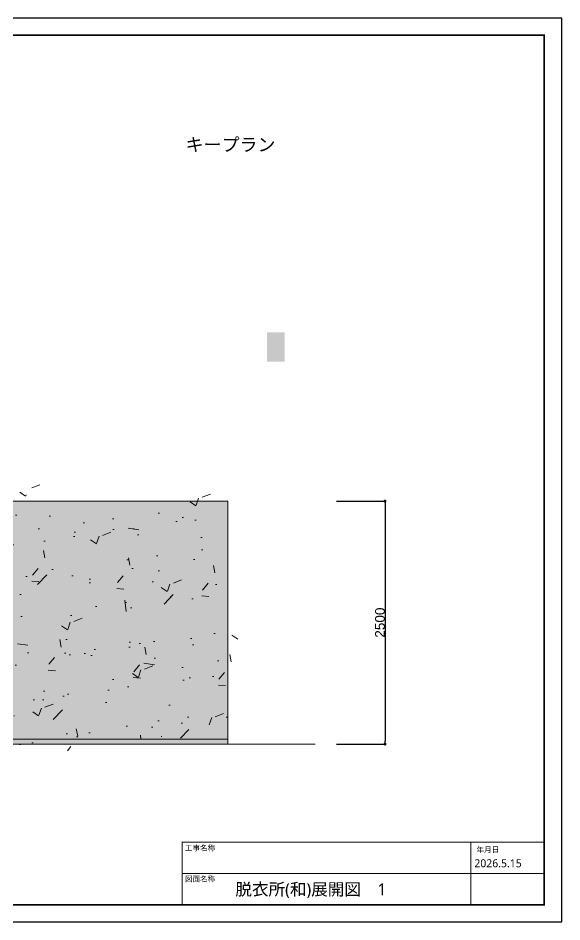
# Model space of a CAD drawing. Header units: millimetres. Extents: x 0 to 1313252738, y -131 to 560100888.
# Drawn here: x 1312677974 to 1312683567, y 559991688 to 560000990 of the extents above; entities that cross this region are included whole.
import ezdxf

# ---------------------------------------------------------------- set-up
doc = ezdxf.new("R2010")
doc.units = ezdxf.units.MM
doc.layers.get('0').update_dxf_attribs({"lineweight": 0})
doc.layers.add('003間仕切り', color=7, linetype='Continuous', lineweight=13)
doc.layers.add('01用紙枠', color=5, linetype='Continuous')
doc.styles.add('onnjuku', font='arial.ttf')
doc.styles.add('メイリオ', font='')
doc.styles.get('メイリオ').set_extended_font_data('Meiryo')
doc.dimstyles.new('onnjuku', dxfattribs={"dimtxt": 100, "dimasz": 30, "dimexe": 1.25, "dimexo": 0.625, "dimtad": 1, "dimdec": 0, "dimtxsty": 'onnjuku', "dimblk": 'DOT', "dimcen": 2.5, "dimadec": 0, "dimazin": 0, "dimtfac": 1, "dimtdec": 0, "dimtmove": 0, "dimatfit": 3, "dimfxl": 500, "dimfxlon": 1, "dimarcsym": 0})

# ---------------------------------------------------------------- blocks, each defined once
blk = doc.blocks.new('_Dot')
at = {"color": 0, "linetype": 'ByBlock', "lineweight": -2}
blk.add_line((-0.5, 0), (-1, 0), dxfattribs=at)
at = {"color": 0, "linetype": 'ByBlock', "const_width": 0.5}
blk.add_lwpolyline([(-0.25, 0, 1), (0.25, 0, 1)], format="xyb", close=True, dxfattribs=at)
blk = doc.blocks.new('*D48')
at = {"color": 0, "lineweight": -2, "transparency": 16777216}
for p, q in [((1312681247.859475, 559996018.3802478), (1312681749.109475, 559996018.3802478)), ((1312681747.859475, 559995988.3802478), (1312681747.859475, 559993548.3802478)), ((1312681247.859475, 559993518.3802478), (1312681749.109475, 559993518.3802478))]:
    blk.add_line(p, q, dxfattribs=at)
at = {"layer": 'Defpoints', "color": 0, "transparency": 16777216}
for p in [(1312680132.389112, 559996018.3802478), (1312680132.389112, 559993518.3802478), (1312681747.859475, 559993518.3802478)]:
    blk.add_point(p, dxfattribs=at)
at = {"color": 0, "lineweight": -2, "transparency": 16777216, "xscale": 30, "yscale": 30, "zscale": 30}
for p, rotation in [((1312681747.859475, 559996018.3802478), 90), ((1312681747.859475, 559993518.3802478), 270)]:
    blk.add_blockref('_Dot', p, dxfattribs=dict(at, rotation=rotation))
at = {"color": 0, "transparency": 16777216, "insert": (1312681696.177177, 559994768.3802474), "char_height": 100, "attachment_point": 5, "rotation": 90, "style": 'onnjuku'}
blk.add_mtext('2500', dxfattribs=at)

msp = doc.modelspace()

# ---------------------------------------------------------------- hatches: boundary and pattern name
at = {"true_color": 0x424243, "transparency": 33554687}
h = msp.add_hatch(color=250, dxfattribs=at)
h.dxf.hatch_style = 1
h.paths.add_polyline_path([(1312680713.931055, 559997755.4872478), (1312680534.565508, 559997755.4872478), (1312680534.565508, 559997452.3714802), (1312680713.931055, 559997452.3714802)])
at = {"true_color": 0x575757, "transparency": 33554687}
h = msp.add_hatch(color=251, dxfattribs=at)
h.dxf.hatch_style = 1
h.paths.add_polyline_path([(1312676941.764112, 559996018.3802477), (1312675487.389112, 559996018.3802477), (1312675487.389112, 559995588.3802478), (1312676941.764112, 559995588.3802478)])
h.paths.add_polyline_path([(1312677042.389112, 559996018.3802477), (1312676941.764112, 559996018.3802477), (1312676941.764112, 559993518.3802477), (1312677042.389112, 559993518.3802477)])
h.paths.add_polyline_path([(1312677942.389111, 559996018.3802477), (1312677042.389112, 559996018.3802477), (1312677042.389112, 559993518.3802477), (1312677142.998455, 559993518.3802477), (1312677142.998455, 559995578.3802477), (1312677842.38548, 559995578.3802477), (1312677842.38548, 559993518.3802477), (1312677942.389112, 559993518.3802477)])
h.paths.add_polyline_path([(1312680132.389112, 559996018.3802477), (1312677942.389111, 559996018.3802477), (1312677942.389112, 559993518.3802477), (1312680132.389112, 559993518.3802477)])
at = {"true_color": 0xc7c8ca, "transparency": 33554687}
h = msp.add_hatch(dxfattribs=at)
h.set_pattern_fill('AR-CONC', color=9, scale=4.799999999999998)
h.set_pattern_definition([(50, (3458.791142463685, -67729.44258916378), (874.4864111808189, -76.5076105867348), [91.43999999999998, -1005.84]), (355, (3458.791142463685, -67729.44258916378), (-169.1684228398528, 917.0728571473683), [73.15199999999999, -804.6748040159997]), (100.4514446999999, (3531.664776063684, -67735.81820596378), (705.3179860336955, 840.5652091785362), [77.71204223999995, -854.8331740799997]), (46.1842, (3458.791142463685, -67485.60258916378), (1301.179396282223, -201.8031740770902), [137.1599999999999, -1508.759999999999]), (96.63555760999989, (3567.222662463684, -67502.41938916378), (1139.539843447214, 1187.645398069063), [116.568111072, -1282.250919168]), (351.1841511700001, (3458.791142463685, -67485.60258916378), (1139.539843511889, 1187.645398010556), [109.727841936, -1207.006713216]), (21, (3580.711142463684, -67546.56258916378), (727.7490780918356, -490.8729512980204), [91.43999999999998, -1005.84]), (326, (3580.711142463684, -67546.56258916378), (296.6497360687059, 884.1022373871323), [73.15199999999999, -804.6719999999997]), (71.45144499999998, (3641.356898943685, -67587.46866868378), (1024.398812537837, 393.2292906523451), [77.71204223999997, -854.8317004799997]), (37.50000000000001, (3458.791142463685, -67729.44258916378), (14.82529560284072, 405.8641865911348), [0, -794.9183999999997, 0, -816.8639999999997, 0, -807.7199999999997]), (7.499999999999999, (3458.791142463685, -67729.44258916378), (320.7343800494675, 480.8667591269735), [0, -465.7343999999998, 0, -776.6303999999997, 0, -307.8479999999999]), (327.5, (3186.909542463684, -67729.44258916378), (650.8348568009826, -27.49797116483252), [0, -304.8, 0, -950.9759999999997, 0, -1261.871999999999]), (317.5, (3064.989542463685, -67729.44258916378), (711.0200706528864, 122.0471569599985), [0, -396.2399999999998, 0, -631.5455999999998, 0, -896.1119999999997])])
h.paths.add_polyline_path([(1312677042.389112, 559996018.3802477), (1312675487.389112, 559996018.3802477), (1312675487.389112, 559993518.3802477), (1312675487.389112, 559995588.3802478), (1312676941.764112, 559995588.3802478), (1312676941.764112, 559993568.3802477), (1312677042.389112, 559993568.3802477)])
h.paths.add_polyline_path([(1312677942.389111, 559996018.3802477), (1312677042.389112, 559996018.3802477), (1312677042.389112, 559993568.3802477), (1312677142.998455, 559993568.3802477), (1312677142.998455, 559995578.3802477), (1312677842.38548, 559995578.3802477), (1312677842.38548, 559993518.3802477), (1312677942.389112, 559993518.3802477)])
h.paths.add_polyline_path([(1312680132.389112, 559996018.3802477), (1312677942.389111, 559996018.3802477), (1312677942.389112, 559993568.3802477), (1312680132.389112, 559993568.3802477)])

# ---------------------------------------------------------------- linework, layer by layer
for p, q in [((1312672732.389112, 559996018.3802477), (1312680132.389112, 559996018.3802477)), ((1312680132.389112, 559996018.3802477), (1312680132.389112, 559993518.3802478)), ((1312672732.389112, 559993518.3802477), (1312681028.931871, 559993518.3802477)), ((1312677842.38548, 559993568.3802477), (1312680132.389112, 559993568.3802477))]:
    msp.add_line(p, q)
at = {"layer": '01用紙枠'}
msp.add_lwpolyline([(1312670413.534945, 560000989.6672118), (1312670413.534945, 559991688.2530493), (1312683567.049923, 559991688.2530493), (1312683567.049923, 560000989.6672118)], close=True, dxfattribs=at)
msp.add_lwpolyline([(1312670413.534945, 560000989.6672118), (1312670413.534945, 559991688.2530493), (1312683567.049923, 559991688.2530493), (1312683567.049923, 560000989.6672118)], close=True, dxfattribs=at)
for points, const_width in [([(1312670596.287114, 559991864.4684812), (1312683384.297753, 559991864.4684812), (1312683384.297753, 560000813.4517798), (1312670596.287114, 560000813.4517798)], 15.65894640197697), ([(1312670596.287114, 559991864.4684812), (1312683384.297753, 559991864.4684812), (1312683384.297753, 560000813.4517798), (1312670596.287114, 560000813.4517798)], 15.65894640197697), ([(1312682630.201704, 559992508.8525826), (1312679662.424065, 559992508.8525826), (1312679662.424065, 559992186.6605319), (1312682630.201704, 559992186.6605319)], 11.44271904827546), ([(1312682630.201704, 559992508.8525826), (1312683384.297753, 559992508.8525826), (1312683384.297753, 559992186.6605319), (1312682630.201704, 559992186.6605319)], 11.44271904827546), ([(1312682630.201704, 559992186.6605319), (1312679662.424065, 559992186.6605319), (1312679662.424065, 559991864.4684812), (1312682630.201704, 559991864.4684812)], 11.44271904827546), ([(1312682630.201704, 559992186.6605319), (1312683384.297753, 559992186.6605319), (1312683384.297753, 559991864.4684812), (1312682630.201704, 559991864.4684812)], 11.44271904827546)]:
    msp.add_lwpolyline(points, close=True, dxfattribs=dict(at, const_width=const_width))

# ---------------------------------------------------------------- texts
at = {"layer": '003間仕切り', "insert": (1312679696.377385, 559999755.2725818), "char_height": 135.5541498739987, "attachment_point": 1, "style": 'onnjuku'}
msp.add_mtext_dynamic_manual_height_columns('{\\fMS PGothic|b0|i0|c128|p50;キープラン}', width=924.11091506111, gutter_width=677.7707493699937, heights=[0], dxfattribs=at)
at = {"layer": '01用紙枠', "style": 'メイリオ'}
for s, height, p in [('工事名称', 55.55035356605575, (1312679690.199241, 559992421.3607756)), ('年月日', 55.55035356605575, (1312682689.918334, 559992404.5773643)), ('2026.5.15', 82.38757714758333, (1312682666.425399, 559992250.7802494)), ('図面名称', 55.55035356605575, (1312679690.199241, 559992103.3350013)), ('脱衣所(和)展開図\u30001', 124.9882955236254, (1312680208.812695, 559991961.1747669))]:
    msp.add_text(s, height=height, dxfattribs=at).set_placement(p)

# ---------------------------------------------------------------- dimensions: what is measured, and where the dimension line sits
dim = msp.add_linear_dim(base=(1312681747.859475, 559993518.3802478), p1=(1312680132.389112, 559996018.3802477), p2=(1312680132.389112, 559993518.3802477), angle=90, dimstyle='onnjuku')
dim.commit()
dim.dimension.update_dxf_attribs({"geometry": '*D48', "text_midpoint": (1312681696.177177, 559994768.3802474)})

doc.saveas('drawing.dxf')
